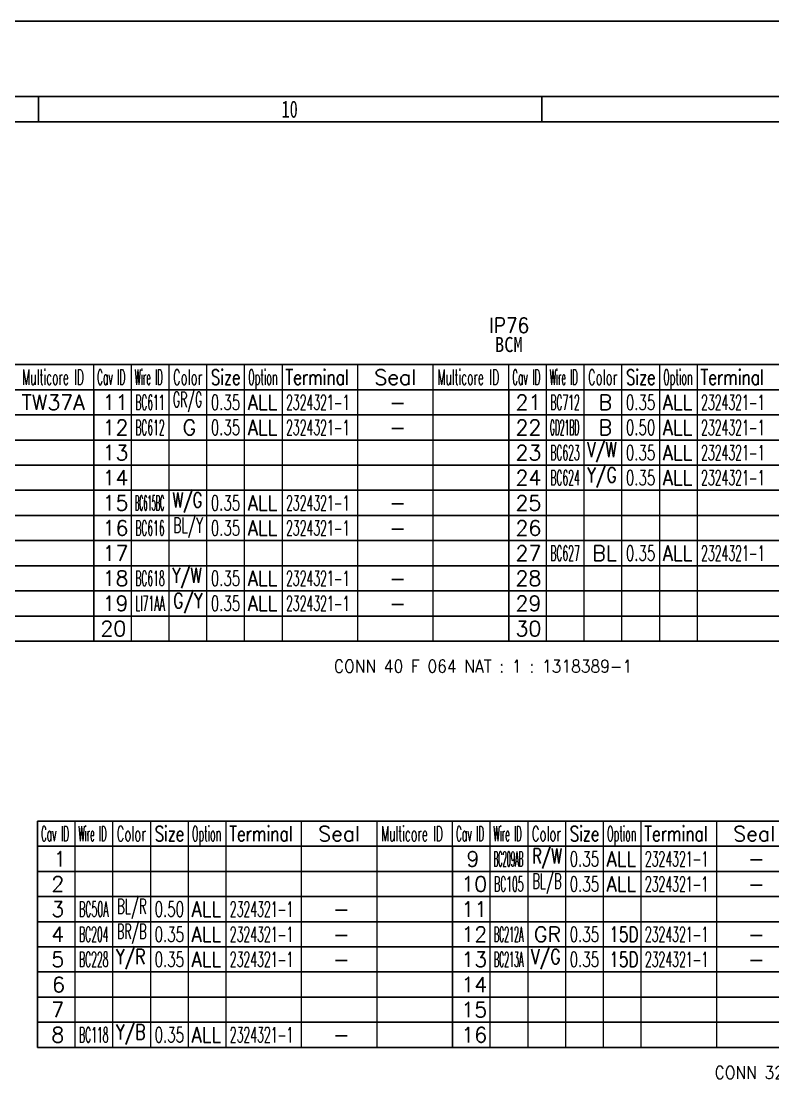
# Model space of a CAD drawing. Header units: inches. Extents: x 47316 to 59086, y 3141 to 11743.
# Drawn here: x 51164.5 to 51313.9, y 8863.1 to 9073.5 of the extents above; entities that cross this region are included whole.
import ezdxf

# ---------------------------------------------------------------- set-up
doc = ezdxf.new("R2010")
doc.units = ezdxf.units.IN
doc.header["$MEASUREMENT"] = 0
doc.styles.add('MtX_FangSong_GB2312', font='')
doc.styles.get("Standard").update_dxf_attribs({"font": ''})
doc.styles.get('MtX_FangSong_GB2312').set_extended_font_data('FangSong_GB2312')
doc.styles.get('Standard').set_extended_font_data('SimSun')

msp = doc.modelspace()

# ---------------------------------------------------------------- linework, layer by layer
at = {"color": 0, "lineweight": -2}
for p, q in [((56191.93, 9073.45), (50247.93, 9073.45)), ((56067.93, 9058.45), (50267.93, 9058.45)), ((51167.93, 9053.45), (51167.93, 9058.45)), ((51267.93, 9053.45), (51267.93, 9058.45)), ((50267.93, 9053.45), (56171.93, 9053.45))]:
    msp.add_line(p, q, dxfattribs=at)
at = {"color": 0, "linetype": 'Continuous', "lineweight": -2}
for p, q in [((51096.38, 9005.13), (51426.38, 9005.13)), ((51096.38, 9000.13), (51426.38, 9000.13)), ((51167.71, 8914.32), (51497.71, 8914.32)), ((51167.71, 8909.32), (51167.71, 8914.32)), ((51167.71, 8909.32), (51497.71, 8909.32))]:
    msp.add_line(p, q, dxfattribs=at)
at = {"color": 7, "linetype": 'Continuous', "lineweight": 15}
for p, q in [((51178.88, 9000.13), (51178.88, 9005.13)), ((51186.38, 9000.13), (51186.38, 9005.13)), ((51193.88, 9000.13), (51193.88, 9005.13)), ((51201.38, 9000.13), (51201.38, 9005.13)), ((51208.88, 9000.13), (51208.88, 9005.13)), ((51216.38, 9000.13), (51216.38, 9005.13)), ((51231.38, 9000.13), (51231.38, 9005.13)), ((51246.38, 9000.13), (51246.38, 9005.13)), ((51261.38, 9000.13), (51261.38, 9005.13)), ((51268.88, 9000.13), (51268.88, 9005.13)), ((51276.38, 9000.13), (51276.38, 9005.13)), ((51283.88, 9000.13), (51283.88, 9005.13)), ((51291.38, 9000.13), (51291.38, 9005.13)), ((51298.88, 9000.13), (51298.88, 9005.13)), ((51175.21, 8909.32), (51175.21, 8914.32)), ((51182.71, 8909.32), (51182.71, 8914.32)), ((51190.21, 8909.32), (51190.21, 8914.32)), ((51197.71, 8909.32), (51197.71, 8914.32)), ((51205.21, 8909.32), (51205.21, 8914.32)), ((51220.21, 8909.32), (51220.21, 8914.32)), ((51235.21, 8909.32), (51235.21, 8914.32)), ((51250.21, 8909.32), (51250.21, 8914.32)), ((51257.71, 8909.32), (51257.71, 8914.32)), ((51265.21, 8909.32), (51265.21, 8914.32)), ((51272.71, 8909.32), (51272.71, 8914.32)), ((51280.21, 8909.32), (51280.21, 8914.32)), ((51287.71, 8909.32), (51287.71, 8914.32)), ((51302.71, 8909.32), (51302.71, 8914.32))]:
    msp.add_line(p, q, dxfattribs=at)
at = {"color": 102, "linetype": 'Continuous', "lineweight": 15}
for p, q in [((51186.38, 8995.13), (51186.38, 9000.13)), ((51193.88, 8995.13), (51193.88, 9000.13)), ((51201.38, 8995.13), (51201.38, 9000.13)), ((51208.88, 8995.13), (51208.88, 9000.13)), ((51216.38, 8995.13), (51216.38, 9000.13)), ((51231.38, 8995.13), (51231.38, 9000.13)), ((51246.38, 8995.13), (51246.38, 9000.13)), ((51268.88, 8995.13), (51268.88, 9000.13)), ((51276.38, 8995.13), (51276.38, 9000.13)), ((51283.88, 8995.13), (51283.88, 9000.13)), ((51291.38, 8995.13), (51291.38, 9000.13)), ((51298.88, 8995.13), (51298.88, 9000.13)), ((51186.38, 8990.13), (51186.38, 8995.13)), ((51193.88, 8990.13), (51193.88, 8995.13)), ((51201.38, 8990.13), (51201.38, 8995.13)), ((51208.88, 8990.13), (51208.88, 8995.13)), ((51216.38, 8990.13), (51216.38, 8995.13)), ((51231.38, 8990.13), (51231.38, 8995.13)), ((51246.38, 8990.13), (51246.38, 8995.13)), ((51268.88, 8990.13), (51268.88, 8995.13)), ((51276.38, 8990.13), (51276.38, 8995.13)), ((51283.88, 8990.13), (51283.88, 8995.13)), ((51291.38, 8990.13), (51291.38, 8995.13)), ((51298.88, 8990.13), (51298.88, 8995.13)), ((51186.38, 8985.13), (51186.38, 8990.13)), ((51193.88, 8985.13), (51193.88, 8990.13)), ((51201.38, 8985.13), (51201.38, 8990.13)), ((51208.88, 8985.13), (51208.88, 8990.13)), ((51216.38, 8985.13), (51216.38, 8990.13)), ((51231.38, 8985.13), (51231.38, 8990.13)), ((51246.38, 8985.13), (51246.38, 8990.13)), ((51268.88, 8985.13), (51268.88, 8990.13)), ((51276.38, 8985.13), (51276.38, 8990.13)), ((51283.88, 8985.13), (51283.88, 8990.13)), ((51291.38, 8985.13), (51291.38, 8990.13)), ((51298.88, 8985.13), (51298.88, 8990.13)), ((51186.38, 8980.13), (51186.38, 8985.13)), ((51193.88, 8980.13), (51193.88, 8985.13)), ((51201.38, 8980.13), (51201.38, 8985.13)), ((51208.88, 8980.13), (51208.88, 8985.13)), ((51216.38, 8980.13), (51216.38, 8985.13)), ((51231.38, 8980.13), (51231.38, 8985.13)), ((51246.38, 8980.13), (51246.38, 8985.13)), ((51268.88, 8980.13), (51268.88, 8985.13)), ((51276.38, 8980.13), (51276.38, 8985.13)), ((51283.88, 8980.13), (51283.88, 8985.13)), ((51291.38, 8980.13), (51291.38, 8985.13)), ((51298.88, 8980.13), (51298.88, 8985.13)), ((51186.38, 8975.13), (51186.38, 8980.13)), ((51193.88, 8975.13), (51193.88, 8980.13)), ((51201.38, 8975.13), (51201.38, 8980.13)), ((51208.88, 8975.13), (51208.88, 8980.13)), ((51216.38, 8975.13), (51216.38, 8980.13)), ((51231.38, 8975.13), (51231.38, 8980.13)), ((51246.38, 8975.13), (51246.38, 8980.13)), ((51268.88, 8975.13), (51268.88, 8980.13)), ((51276.38, 8975.13), (51276.38, 8980.13)), ((51283.88, 8975.13), (51283.88, 8980.13)), ((51291.38, 8975.13), (51291.38, 8980.13)), ((51298.88, 8975.13), (51298.88, 8980.13)), ((51186.38, 8970.13), (51186.38, 8975.13)), ((51193.88, 8970.13), (51193.88, 8975.13)), ((51201.38, 8970.13), (51201.38, 8975.13)), ((51208.88, 8970.13), (51208.88, 8975.13)), ((51216.38, 8970.13), (51216.38, 8975.13)), ((51231.38, 8970.13), (51231.38, 8975.13)), ((51246.38, 8970.13), (51246.38, 8975.13)), ((51268.88, 8970.13), (51268.88, 8975.13)), ((51276.38, 8970.13), (51276.38, 8975.13)), ((51283.88, 8970.13), (51283.88, 8975.13)), ((51291.38, 8970.13), (51291.38, 8975.13)), ((51298.88, 8970.13), (51298.88, 8975.13)), ((51186.38, 8965.13), (51186.38, 8970.13)), ((51193.88, 8965.13), (51193.88, 8970.13)), ((51201.38, 8965.13), (51201.38, 8970.13)), ((51208.88, 8965.13), (51208.88, 8970.13)), ((51216.38, 8965.13), (51216.38, 8970.13)), ((51231.38, 8965.13), (51231.38, 8970.13)), ((51246.38, 8965.13), (51246.38, 8970.13)), ((51268.88, 8965.13), (51268.88, 8970.13)), ((51276.38, 8965.13), (51276.38, 8970.13)), ((51283.88, 8965.13), (51283.88, 8970.13)), ((51291.38, 8965.13), (51291.38, 8970.13)), ((51298.88, 8965.13), (51298.88, 8970.13)), ((51186.38, 8960.13), (51186.38, 8965.13)), ((51193.88, 8960.13), (51193.88, 8965.13)), ((51201.38, 8960.13), (51201.38, 8965.13)), ((51208.88, 8960.13), (51208.88, 8965.13)), ((51216.38, 8960.13), (51216.38, 8965.13)), ((51231.38, 8960.13), (51231.38, 8965.13)), ((51246.38, 8960.13), (51246.38, 8965.13)), ((51268.88, 8960.13), (51268.88, 8965.13)), ((51276.38, 8960.13), (51276.38, 8965.13)), ((51283.88, 8960.13), (51283.88, 8965.13)), ((51291.38, 8960.13), (51291.38, 8965.13)), ((51298.88, 8960.13), (51298.88, 8965.13)), ((51186.38, 8955.13), (51186.38, 8960.13)), ((51193.88, 8955.13), (51193.88, 8960.13)), ((51201.38, 8955.13), (51201.38, 8960.13)), ((51208.88, 8955.13), (51208.88, 8960.13)), ((51216.38, 8955.13), (51216.38, 8960.13)), ((51231.38, 8955.13), (51231.38, 8960.13)), ((51246.38, 8955.13), (51246.38, 8960.13)), ((51268.88, 8955.13), (51268.88, 8960.13)), ((51276.38, 8955.13), (51276.38, 8960.13)), ((51283.88, 8955.13), (51283.88, 8960.13)), ((51291.38, 8955.13), (51291.38, 8960.13)), ((51298.88, 8955.13), (51298.88, 8960.13)), ((51186.38, 8950.13), (51186.38, 8955.13)), ((51193.88, 8950.13), (51193.88, 8955.13)), ((51201.38, 8950.13), (51201.38, 8955.13)), ((51208.88, 8950.13), (51208.88, 8955.13)), ((51216.38, 8950.13), (51216.38, 8955.13)), ((51231.38, 8950.13), (51231.38, 8955.13)), ((51246.38, 8950.13), (51246.38, 8955.13)), ((51268.88, 8950.13), (51268.88, 8955.13)), ((51276.38, 8950.13), (51276.38, 8955.13)), ((51283.88, 8950.13), (51283.88, 8955.13)), ((51291.38, 8950.13), (51291.38, 8955.13)), ((51298.88, 8950.13), (51298.88, 8955.13)), ((51175.21, 8904.32), (51175.21, 8909.32)), ((51182.71, 8904.32), (51182.71, 8909.32)), ((51190.21, 8904.32), (51190.21, 8909.32)), ((51197.71, 8904.32), (51197.71, 8909.32)), ((51205.21, 8904.32), (51205.21, 8909.32)), ((51220.21, 8904.32), (51220.21, 8909.32)), ((51235.21, 8904.32), (51235.21, 8909.32)), ((51257.71, 8904.32), (51257.71, 8909.32)), ((51265.21, 8904.32), (51265.21, 8909.32)), ((51272.71, 8904.32), (51272.71, 8909.32)), ((51280.21, 8904.32), (51280.21, 8909.32)), ((51287.71, 8904.32), (51287.71, 8909.32)), ((51302.71, 8904.32), (51302.71, 8909.32)), ((51175.21, 8899.32), (51175.21, 8904.32)), ((51182.71, 8899.32), (51182.71, 8904.32)), ((51190.21, 8899.32), (51190.21, 8904.32)), ((51197.71, 8899.32), (51197.71, 8904.32)), ((51205.21, 8899.32), (51205.21, 8904.32)), ((51220.21, 8899.32), (51220.21, 8904.32)), ((51235.21, 8899.32), (51235.21, 8904.32)), ((51257.71, 8899.32), (51257.71, 8904.32)), ((51265.21, 8899.32), (51265.21, 8904.32)), ((51272.71, 8899.32), (51272.71, 8904.32)), ((51280.21, 8899.32), (51280.21, 8904.32)), ((51287.71, 8899.32), (51287.71, 8904.32)), ((51302.71, 8899.32), (51302.71, 8904.32)), ((51175.21, 8894.32), (51175.21, 8899.32)), ((51182.71, 8894.32), (51182.71, 8899.32)), ((51190.21, 8894.32), (51190.21, 8899.32)), ((51197.71, 8894.32), (51197.71, 8899.32)), ((51205.21, 8894.32), (51205.21, 8899.32)), ((51220.21, 8894.32), (51220.21, 8899.32)), ((51235.21, 8894.32), (51235.21, 8899.32)), ((51257.71, 8894.32), (51257.71, 8899.32)), ((51265.21, 8894.32), (51265.21, 8899.32)), ((51272.71, 8894.32), (51272.71, 8899.32)), ((51280.21, 8894.32), (51280.21, 8899.32)), ((51287.71, 8894.32), (51287.71, 8899.32)), ((51302.71, 8894.32), (51302.71, 8899.32)), ((51175.21, 8889.32), (51175.21, 8894.32)), ((51182.71, 8889.32), (51182.71, 8894.32)), ((51190.21, 8889.32), (51190.21, 8894.32)), ((51197.71, 8889.32), (51197.71, 8894.32)), ((51205.21, 8889.32), (51205.21, 8894.32)), ((51220.21, 8889.32), (51220.21, 8894.32)), ((51235.21, 8889.32), (51235.21, 8894.32)), ((51257.71, 8889.32), (51257.71, 8894.32)), ((51265.21, 8889.32), (51265.21, 8894.32)), ((51272.71, 8889.32), (51272.71, 8894.32)), ((51280.21, 8889.32), (51280.21, 8894.32)), ((51287.71, 8889.32), (51287.71, 8894.32)), ((51302.71, 8889.32), (51302.71, 8894.32)), ((51175.21, 8884.32), (51175.21, 8889.32)), ((51182.71, 8884.32), (51182.71, 8889.32)), ((51190.21, 8884.32), (51190.21, 8889.32)), ((51197.71, 8884.32), (51197.71, 8889.32)), ((51205.21, 8884.32), (51205.21, 8889.32)), ((51220.21, 8884.32), (51220.21, 8889.32)), ((51235.21, 8884.32), (51235.21, 8889.32)), ((51257.71, 8884.32), (51257.71, 8889.32)), ((51265.21, 8884.32), (51265.21, 8889.32)), ((51272.71, 8884.32), (51272.71, 8889.32)), ((51280.21, 8884.32), (51280.21, 8889.32)), ((51287.71, 8884.32), (51287.71, 8889.32)), ((51302.71, 8884.32), (51302.71, 8889.32)), ((51175.21, 8879.32), (51175.21, 8884.32)), ((51182.71, 8879.32), (51182.71, 8884.32)), ((51190.21, 8879.32), (51190.21, 8884.32)), ((51197.71, 8879.32), (51197.71, 8884.32)), ((51205.21, 8879.32), (51205.21, 8884.32)), ((51220.21, 8879.32), (51220.21, 8884.32)), ((51235.21, 8879.32), (51235.21, 8884.32)), ((51257.71, 8879.32), (51257.71, 8884.32)), ((51265.21, 8879.32), (51265.21, 8884.32)), ((51272.71, 8879.32), (51272.71, 8884.32)), ((51280.21, 8879.32), (51280.21, 8884.32)), ((51287.71, 8879.32), (51287.71, 8884.32)), ((51302.71, 8879.32), (51302.71, 8884.32)), ((51175.21, 8874.32), (51175.21, 8879.32)), ((51182.71, 8874.32), (51182.71, 8879.32)), ((51190.21, 8874.32), (51190.21, 8879.32)), ((51197.71, 8874.32), (51197.71, 8879.32)), ((51205.21, 8874.32), (51205.21, 8879.32)), ((51220.21, 8874.32), (51220.21, 8879.32)), ((51235.21, 8874.32), (51235.21, 8879.32)), ((51257.71, 8874.32), (51257.71, 8879.32)), ((51265.21, 8874.32), (51265.21, 8879.32)), ((51272.71, 8874.32), (51272.71, 8879.32)), ((51280.21, 8874.32), (51280.21, 8879.32)), ((51287.71, 8874.32), (51287.71, 8879.32)), ((51302.71, 8874.32), (51302.71, 8879.32)), ((51175.21, 8869.32), (51175.21, 8874.32)), ((51182.71, 8869.32), (51182.71, 8874.32)), ((51190.21, 8869.32), (51190.21, 8874.32)), ((51197.71, 8869.32), (51197.71, 8874.32)), ((51205.21, 8869.32), (51205.21, 8874.32)), ((51220.21, 8869.32), (51220.21, 8874.32)), ((51235.21, 8869.32), (51235.21, 8874.32)), ((51257.71, 8869.32), (51257.71, 8874.32)), ((51265.21, 8869.32), (51265.21, 8874.32)), ((51272.71, 8869.32), (51272.71, 8874.32)), ((51280.21, 8869.32), (51280.21, 8874.32)), ((51287.71, 8869.32), (51287.71, 8874.32)), ((51302.71, 8869.32), (51302.71, 8874.32))]:
    msp.add_line(p, q, dxfattribs=at)
at = {"color": 0, "linetype": 'Continuous', "lineweight": -2}
for points in [[(51096.38, 8995.13), (51096.38, 9000.13), (51178.88, 9000.13), (51178.88, 8995.13)], [(51178.88, 8995.13), (51178.88, 9000.13), (51261.38, 9000.13), (51261.38, 8995.13)], [(51261.38, 8995.13), (51261.38, 9000.13), (51343.88, 9000.13), (51343.88, 8995.13)], [(51096.38, 8990.13), (51096.38, 8995.13), (51178.88, 8995.13), (51178.88, 8990.13)], [(51178.88, 8990.13), (51178.88, 8995.13), (51261.38, 8995.13), (51261.38, 8990.13)], [(51261.38, 8990.13), (51261.38, 8995.13), (51343.88, 8995.13), (51343.88, 8990.13)], [(51096.38, 8985.13), (51096.38, 8990.13), (51178.88, 8990.13), (51178.88, 8985.13)], [(51178.88, 8985.13), (51178.88, 8990.13), (51261.38, 8990.13), (51261.38, 8985.13)], [(51261.38, 8985.13), (51261.38, 8990.13), (51343.88, 8990.13), (51343.88, 8985.13)], [(51096.38, 8980.13), (51096.38, 8985.13), (51178.88, 8985.13), (51178.88, 8980.13)], [(51178.88, 8980.13), (51178.88, 8985.13), (51261.38, 8985.13), (51261.38, 8980.13)], [(51261.38, 8980.13), (51261.38, 8985.13), (51343.88, 8985.13), (51343.88, 8980.13)], [(51096.38, 8975.13), (51096.38, 8980.13), (51178.88, 8980.13), (51178.88, 8975.13)], [(51178.88, 8975.13), (51178.88, 8980.13), (51261.38, 8980.13), (51261.38, 8975.13)], [(51261.38, 8975.13), (51261.38, 8980.13), (51343.88, 8980.13), (51343.88, 8975.13)], [(51096.38, 8970.13), (51096.38, 8975.13), (51178.88, 8975.13), (51178.88, 8970.13)], [(51178.88, 8970.13), (51178.88, 8975.13), (51261.38, 8975.13), (51261.38, 8970.13)], [(51261.38, 8970.13), (51261.38, 8975.13), (51343.88, 8975.13), (51343.88, 8970.13)], [(51096.38, 8965.13), (51096.38, 8970.13), (51178.88, 8970.13), (51178.88, 8965.13)], [(51178.88, 8965.13), (51178.88, 8970.13), (51261.38, 8970.13), (51261.38, 8965.13)], [(51261.38, 8965.13), (51261.38, 8970.13), (51343.88, 8970.13), (51343.88, 8965.13)], [(51096.38, 8960.13), (51096.38, 8965.13), (51178.88, 8965.13), (51178.88, 8960.13)], [(51178.88, 8960.13), (51178.88, 8965.13), (51261.38, 8965.13), (51261.38, 8960.13)], [(51261.38, 8960.13), (51261.38, 8965.13), (51343.88, 8965.13), (51343.88, 8960.13)], [(51096.38, 8955.13), (51096.38, 8960.13), (51178.88, 8960.13), (51178.88, 8955.13)], [(51178.88, 8955.13), (51178.88, 8960.13), (51261.38, 8960.13), (51261.38, 8955.13)], [(51261.38, 8955.13), (51261.38, 8960.13), (51343.88, 8960.13), (51343.88, 8955.13)], [(51096.38, 8950.13), (51096.38, 8955.13), (51178.88, 8955.13), (51178.88, 8950.13)], [(51178.88, 8950.13), (51178.88, 8955.13), (51261.38, 8955.13), (51261.38, 8950.13)], [(51261.38, 8950.13), (51261.38, 8955.13), (51343.88, 8955.13), (51343.88, 8950.13)], [(51167.71, 8904.32), (51167.71, 8909.32), (51250.21, 8909.32), (51250.21, 8904.32)], [(51250.21, 8904.32), (51250.21, 8909.32), (51332.71, 8909.32), (51332.71, 8904.32)], [(51167.71, 8899.32), (51167.71, 8904.32), (51250.21, 8904.32), (51250.21, 8899.32)], [(51250.21, 8899.32), (51250.21, 8904.32), (51332.71, 8904.32), (51332.71, 8899.32)], [(51167.71, 8894.32), (51167.71, 8899.32), (51250.21, 8899.32), (51250.21, 8894.32)], [(51250.21, 8894.32), (51250.21, 8899.32), (51332.71, 8899.32), (51332.71, 8894.32)], [(51167.71, 8889.32), (51167.71, 8894.32), (51250.21, 8894.32), (51250.21, 8889.32)], [(51250.21, 8889.32), (51250.21, 8894.32), (51332.71, 8894.32), (51332.71, 8889.32)], [(51167.71, 8884.32), (51167.71, 8889.32), (51250.21, 8889.32), (51250.21, 8884.32)], [(51250.21, 8884.32), (51250.21, 8889.32), (51332.71, 8889.32), (51332.71, 8884.32)], [(51167.71, 8879.32), (51167.71, 8884.32), (51250.21, 8884.32), (51250.21, 8879.32)], [(51250.21, 8879.32), (51250.21, 8884.32), (51332.71, 8884.32), (51332.71, 8879.32)], [(51167.71, 8874.32), (51167.71, 8879.32), (51250.21, 8879.32), (51250.21, 8874.32)], [(51250.21, 8874.32), (51250.21, 8879.32), (51332.71, 8879.32), (51332.71, 8874.32)], [(51167.71, 8869.32), (51167.71, 8874.32), (51250.21, 8874.32), (51250.21, 8869.32)], [(51250.21, 8869.32), (51250.21, 8874.32), (51332.71, 8874.32), (51332.71, 8869.32)]]:
    msp.add_lwpolyline(points, close=True, dxfattribs=at)

# ---------------------------------------------------------------- texts
at = {"color": 0, "lineweight": -2, "style": 'MtX_FangSong_GB2312', "width": 0.7}
msp.add_text('10', height=3.4, dxfattribs=at).set_placement((51216.21, 9054.25))
at = {"color": 6, "linetype": 'Continuous', "lineweight": 20, "char_height": 3, "attachment_point": 1}
for s, insert, width in [('\\Fromans.shx;\\W0.9000000000;\\T1.0000000000;\\o\\lIP76', (51257.46, 9014.45), 8.8714), ('\\f黑体|b0|i0|c1|p0;\\W0.9000000000;\\T1.0000000000;\\o\\lBCM', (51258.64, 9010.63), 5.8247)]:
    msp.add_mtext(s, dxfattribs=dict(at, insert=insert, width=width))
at = {"color": 7, "linetype": 'Continuous', "lineweight": 15, "char_height": 3, "attachment_point": 1}
for s, insert, width in [('\\Fromans.shx;\\W0.5185185185;\\T1.0000000000;\\o\\lMulticore ID', (51164.68, 9004.13), 14), ('\\Fromans.shx;\\W0.4292452830;\\T1.0000000000;\\o\\lCav ID', (51179.57, 9004.13), 6.5), ('\\Fromans.shx;\\W0.4026548673;\\T1.0000000000;\\o\\lWire ID', (51187, 9004.13), 6.5), ('\\Fromans.shx;\\W0.5687500000;\\T1.0000000000;\\o\\lColor', (51194.63, 9004.13), 6.5), ('\\Fromans.shx;\\W0.7222222222;\\T1.0000000000;\\o\\lSize', (51202.19, 9004.13), 6.5), ('\\Fromans.shx;\\W0.4595959596;\\T1.0000000000;\\o\\lOption', (51209.58, 9004.13), 6.5), ('\\Fromans.shx;\\W0.7480916031;\\T1.0000000000;\\o\\lTerminal', (51216.99, 9004.13), 14), ('\\Fromans.shx;\\W1.0000000000;\\T1.0000000000;\\o\\lSeal', (51234.67, 9004.13), 9.2857), ('\\Fromans.shx;\\W0.5185185185;\\T1.0000000000;\\o\\lMulticore ID', (51247.18, 9004.13), 14), ('\\Fromans.shx;\\W0.4292452830;\\T1.0000000000;\\o\\lCav ID', (51262.07, 9004.13), 6.5), ('\\Fromans.shx;\\W0.4026548673;\\T1.0000000000;\\o\\lWire ID', (51269.5, 9004.13), 6.5), ('\\Fromans.shx;\\W0.5687500000;\\T1.0000000000;\\o\\lColor', (51277.13, 9004.13), 6.5), ('\\Fromans.shx;\\W0.7222222222;\\T1.0000000000;\\o\\lSize', (51284.69, 9004.13), 6.5), ('\\Fromans.shx;\\W0.4595959596;\\T1.0000000000;\\o\\lOption', (51292.08, 9004.13), 6.5), ('\\Fromans.shx;\\W0.7480916031;\\T1.0000000000;\\o\\lTerminal', (51299.49, 9004.13), 14), ('\\Fromans.shx;\\W1.0000000000;\\T1.0000000000;\\o\\l11', (51180.63, 8999.13), 5.7143), ('\\Fromans.shx;\\W1.0000000000;\\T1.0000000000;\\o\\l21', (51262.71, 8999.13), 5.7143), ('\\Fromans.shx;\\W1.0000000000;\\T1.0000000000;\\o\\l12', (51180.63, 8994.13), 5.7143), ('\\Fromans.shx;\\W1.0000000000;\\T1.0000000000;\\o\\l22', (51262.71, 8994.13), 5.7143), ('\\Fromans.shx;\\W1.0000000000;\\T1.0000000000;\\o\\l13', (51180.63, 8989.13), 5.7143), ('\\Fromans.shx;\\W1.0000000000;\\T1.0000000000;\\o\\l23', (51262.71, 8989.13), 5.7143), ('\\Fromans.shx;\\W1.0000000000;\\T1.0000000000;\\o\\l14', (51180.63, 8984.13), 5.7143), ('\\Fromans.shx;\\W1.0000000000;\\T1.0000000000;\\o\\l24', (51262.71, 8984.13), 5.7143), ('\\Fromans.shx;\\W1.0000000000;\\T1.0000000000;\\o\\l15', (51180.63, 8979.13), 5.7143), ('\\Fromans.shx;\\W1.0000000000;\\T1.0000000000;\\o\\l25', (51262.71, 8979.13), 5.7143), ('\\Fromans.shx;\\W1.0000000000;\\T1.0000000000;\\o\\l16', (51180.63, 8974.13), 5.7143), ('\\Fromans.shx;\\W1.0000000000;\\T1.0000000000;\\o\\l26', (51262.71, 8974.13), 5.7143), ('\\Fromans.shx;\\W1.0000000000;\\T1.0000000000;\\o\\l17', (51180.63, 8969.13), 5.7143), ('\\Fromans.shx;\\W1.0000000000;\\T1.0000000000;\\o\\l27', (51262.71, 8969.13), 5.7143), ('\\Fromans.shx;\\W1.0000000000;\\T1.0000000000;\\o\\l18', (51180.63, 8964.13), 5.7143), ('\\Fromans.shx;\\W1.0000000000;\\T1.0000000000;\\o\\l28', (51262.71, 8964.13), 5.7143), ('\\Fromans.shx;\\W1.0000000000;\\T1.0000000000;\\o\\l19', (51180.63, 8959.13), 5.7143), ('\\Fromans.shx;\\W1.0000000000;\\T1.0000000000;\\o\\l29', (51262.71, 8959.13), 5.7143), ('\\Fromans.shx;\\W1.0000000000;\\T1.0000000000;\\o\\l20', (51180.21, 8954.13), 5.7143), ('\\Fromans.shx;\\W1.0000000000;\\T1.0000000000;\\o\\l30', (51262.71, 8954.13), 5.7143), ('\\Fromans.shx;\\W0.4292452830;\\T1.0000000000;\\o\\lCav ID', (51168.4, 8913.32), 6.5), ('\\Fromans.shx;\\W0.4026548673;\\T1.0000000000;\\o\\lWire ID', (51175.83, 8913.32), 6.5), ('\\Fromans.shx;\\W0.5687500000;\\T1.0000000000;\\o\\lColor', (51183.46, 8913.32), 6.5), ('\\Fromans.shx;\\W0.7222222222;\\T1.0000000000;\\o\\lSize', (51191.02, 8913.32), 6.5), ('\\Fromans.shx;\\W0.4595959596;\\T1.0000000000;\\o\\lOption', (51198.41, 8913.32), 6.5), ('\\Fromans.shx;\\W0.7480916031;\\T1.0000000000;\\o\\lTerminal', (51205.82, 8913.32), 14), ('\\Fromans.shx;\\W1.0000000000;\\T1.0000000000;\\o\\lSeal', (51223.5, 8913.32), 9.2857), ('\\Fromans.shx;\\W0.5185185185;\\T1.0000000000;\\o\\lMulticore ID', (51236.01, 8913.32), 14), ('\\Fromans.shx;\\W0.4292452830;\\T1.0000000000;\\o\\lCav ID', (51250.9, 8913.32), 6.5), ('\\Fromans.shx;\\W0.4026548673;\\T1.0000000000;\\o\\lWire ID', (51258.33, 8913.32), 6.5), ('\\Fromans.shx;\\W0.5687500000;\\T1.0000000000;\\o\\lColor', (51265.96, 8913.32), 6.5), ('\\Fromans.shx;\\W0.7222222222;\\T1.0000000000;\\o\\lSize', (51273.52, 8913.32), 6.5), ('\\Fromans.shx;\\W0.4595959596;\\T1.0000000000;\\o\\lOption', (51280.91, 8913.32), 6.5), ('\\Fromans.shx;\\W0.7480916031;\\T1.0000000000;\\o\\lTerminal', (51288.32, 8913.32), 14), ('\\Fromans.shx;\\W1.0000000000;\\T1.0000000000;\\o\\lSeal', (51306, 8913.32), 9.2857), ('\\Fromans.shx;\\W1.0000000000;\\T1.0000000000;\\o\\l1', (51170.89, 8908.32), 2.8571), ('\\Fromans.shx;\\W1.0000000000;\\T1.0000000000;\\o\\l9', (51252.96, 8908.32), 2.8571), ('\\Fromans.shx;\\W1.0000000000;\\T1.0000000000;\\o\\l2', (51170.46, 8903.32), 2.8571), ('\\Fromans.shx;\\W1.0000000000;\\T1.0000000000;\\o\\l10', (51251.96, 8903.32), 5.7143), ('\\Fromans.shx;\\W1.0000000000;\\T1.0000000000;\\o\\l3', (51170.46, 8898.32), 2.8571), ('\\Fromans.shx;\\W1.0000000000;\\T1.0000000000;\\o\\l11', (51251.96, 8898.32), 5.7143), ('\\Fromans.shx;\\W1.0000000000;\\T1.0000000000;\\o\\l4', (51170.46, 8893.32), 2.8571), ('\\Fromans.shx;\\W1.0000000000;\\T1.0000000000;\\o\\l12', (51251.96, 8893.32), 5.7143), ('\\Fromans.shx;\\W1.0000000000;\\T1.0000000000;\\o\\l5', (51170.46, 8888.32), 2.8571), ('\\Fromans.shx;\\W1.0000000000;\\T1.0000000000;\\o\\l13', (51251.96, 8888.32), 5.7143), ('\\Fromans.shx;\\W1.0000000000;\\T1.0000000000;\\o\\l6', (51170.61, 8883.32), 2.8571), ('\\Fromans.shx;\\W1.0000000000;\\T1.0000000000;\\o\\l14', (51251.96, 8883.32), 5.7143), ('\\Fromans.shx;\\W1.0000000000;\\T1.0000000000;\\o\\l7', (51170.46, 8878.32), 2.8571), ('\\Fromans.shx;\\W1.0000000000;\\T1.0000000000;\\o\\l15', (51251.96, 8878.32), 5.7143), ('\\Fromans.shx;\\W1.0000000000;\\T1.0000000000;\\o\\l8', (51170.46, 8873.32), 2.8571), ('\\Fromans.shx;\\W1.0000000000;\\T1.0000000000;\\o\\l16', (51251.96, 8873.32), 5.7143)]:
    msp.add_mtext(s, dxfattribs=dict(at, insert=insert, width=width))
at = {"color": 21, "linetype": 'Continuous', "lineweight": 15, "char_height": 3, "attachment_point": 1}
for s, insert, width in [('\\Fromans.shx;\\W1.0000000000;\\T1.0000000000;\\o\\lTW37A', (51164.53, 8999.13), 14), ('\\Fromans.shx;\\W0.4460784314;\\T1.0000000000;\\o\\lBC611', (51187.14, 8999.13), 6.5), ('\\Fromans.shx;\\W0.6500000000;\\T1.0000000000;\\o\\l0.35', (51202.16, 8999.13), 6.5), ('\\Fromans.shx;\\W0.5268817204;\\T1.0000000000;\\o\\l2324321-1', (51217.11, 8999.13), 14), ('\\Fromans.shx;\\W0.4460784314;\\T1.0000000000;\\o\\lBC712', (51269.64, 8999.13), 6.5), ('\\Fromans.shx;\\W0.6500000000;\\T1.0000000000;\\o\\l0.35', (51284.66, 8999.13), 6.5), ('\\Fromans.shx;\\W0.5268817204;\\T1.0000000000;\\o\\l2324321-1', (51299.61, 8999.13), 14), ('\\Fromans.shx;\\W0.4460784314;\\T1.0000000000;\\o\\lBC612', (51187.14, 8994.13), 6.5), ('\\Fromans.shx;\\W0.6500000000;\\T1.0000000000;\\o\\l0.35', (51202.16, 8994.13), 6.5), ('\\Fromans.shx;\\W0.5268817204;\\T1.0000000000;\\o\\l2324321-1', (51217.11, 8994.13), 14), ('\\Fromans.shx;\\W0.3669354839;\\T1.0000000000;\\o\\lGD21BD', (51269.54, 8994.13), 6.5), ('\\Fromans.shx;\\W0.6500000000;\\T1.0000000000;\\o\\l0.50', (51284.66, 8994.13), 6.5), ('\\Fromans.shx;\\W0.5268817204;\\T1.0000000000;\\o\\l2324321-1', (51299.61, 8994.13), 14), ('\\Fromans.shx;\\W0.4460784314;\\T1.0000000000;\\o\\lBC623', (51269.64, 8989.13), 6.5), ('\\Fromans.shx;\\W0.6500000000;\\T1.0000000000;\\o\\l0.35', (51284.66, 8989.13), 6.5), ('\\Fromans.shx;\\W0.5268817204;\\T1.0000000000;\\o\\l2324321-1', (51299.61, 8989.13), 14), ('\\Fromans.shx;\\W0.4460784314;\\T1.0000000000;\\o\\lBC624', (51269.64, 8984.13), 6.5), ('\\Fromans.shx;\\W0.6500000000;\\T1.0000000000;\\o\\l0.35', (51284.66, 8984.13), 6.5), ('\\Fromans.shx;\\W0.5268817204;\\T1.0000000000;\\o\\l2324321-1', (51299.61, 8984.13), 14), ('\\Fromans.shx;\\W0.3159722222;\\T1.0000000000;\\o\\lBC615BC', (51187.07, 8979.13), 6.5), ('\\Fromans.shx;\\W0.6500000000;\\T1.0000000000;\\o\\l0.35', (51202.16, 8979.13), 6.5), ('\\Fromans.shx;\\W0.5268817204;\\T1.0000000000;\\o\\l2324321-1', (51217.11, 8979.13), 14), ('\\Fromans.shx;\\W0.4460784314;\\T1.0000000000;\\o\\lBC616', (51187.14, 8974.13), 6.5), ('\\Fromans.shx;\\W0.6500000000;\\T1.0000000000;\\o\\l0.35', (51202.16, 8974.13), 6.5), ('\\Fromans.shx;\\W0.5268817204;\\T1.0000000000;\\o\\l2324321-1', (51217.11, 8974.13), 14), ('\\Fromans.shx;\\W0.4460784314;\\T1.0000000000;\\o\\lBC627', (51269.64, 8969.13), 6.5), ('\\Fromans.shx;\\W0.6500000000;\\T1.0000000000;\\o\\l0.35', (51284.66, 8969.13), 6.5), ('\\Fromans.shx;\\W0.5268817204;\\T1.0000000000;\\o\\l2324321-1', (51299.61, 8969.13), 14), ('\\Fromans.shx;\\W0.4460784314;\\T1.0000000000;\\o\\lBC618', (51187.14, 8964.13), 6.5), ('\\Fromans.shx;\\W0.6500000000;\\T1.0000000000;\\o\\l0.35', (51202.16, 8964.13), 6.5), ('\\Fromans.shx;\\W0.5268817204;\\T1.0000000000;\\o\\l2324321-1', (51217.11, 8964.13), 14), ('\\Fromans.shx;\\W0.4504950495;\\T1.0000000000;\\o\\lLI71AA', (51187.14, 8959.13), 6.5), ('\\Fromans.shx;\\W0.6500000000;\\T1.0000000000;\\o\\l0.35', (51202.16, 8959.13), 6.5), ('\\Fromans.shx;\\W0.5268817204;\\T1.0000000000;\\o\\l2324321-1', (51217.11, 8959.13), 14), ('\\Fromans.shx;\\W0.3226950355;\\T1.0000000000;\\o\\lBC209AB', (51258.4, 8908.32), 6.5), ('\\Fromans.shx;\\W0.6500000000;\\T1.0000000000;\\o\\l0.35', (51273.49, 8908.32), 6.5), ('\\Fromans.shx;\\W0.5268817204;\\T1.0000000000;\\o\\l2324321-1', (51288.44, 8908.32), 14), ('\\Fromans.shx;\\W0.4460784314;\\T1.0000000000;\\o\\lBC105', (51258.47, 8903.32), 6.5), ('\\Fromans.shx;\\W0.6500000000;\\T1.0000000000;\\o\\l0.35', (51273.49, 8903.32), 6.5), ('\\Fromans.shx;\\W0.5268817204;\\T1.0000000000;\\o\\l2324321-1', (51288.44, 8903.32), 14), ('\\Fromans.shx;\\W0.4550000000;\\T1.0000000000;\\o\\lBC50A', (51175.97, 8898.32), 6.5), ('\\Fromans.shx;\\W0.6500000000;\\T1.0000000000;\\o\\l0.50', (51190.99, 8898.32), 6.5), ('\\Fromans.shx;\\W0.5268817204;\\T1.0000000000;\\o\\l2324321-1', (51205.94, 8898.32), 14), ('\\Fromans.shx;\\W0.4460784314;\\T1.0000000000;\\o\\lBC204', (51175.97, 8893.32), 6.5), ('\\Fromans.shx;\\W0.6500000000;\\T1.0000000000;\\o\\l0.35', (51190.99, 8893.32), 6.5), ('\\Fromans.shx;\\W0.5268817204;\\T1.0000000000;\\o\\l2324321-1', (51205.94, 8893.32), 14), ('\\Fromans.shx;\\W0.3791666667;\\T1.0000000000;\\o\\lBC212A', (51258.43, 8893.32), 6.5), ('\\Fromans.shx;\\W0.6500000000;\\T1.0000000000;\\o\\l0.35', (51273.49, 8893.32), 6.5), ('\\Fromans.shx;\\W0.5268817204;\\T1.0000000000;\\o\\l2324321-1', (51288.44, 8893.32), 14), ('\\Fromans.shx;\\W0.4460784314;\\T1.0000000000;\\o\\lBC228', (51175.97, 8888.32), 6.5), ('\\Fromans.shx;\\W0.6500000000;\\T1.0000000000;\\o\\l0.35', (51190.99, 8888.32), 6.5), ('\\Fromans.shx;\\W0.5268817204;\\T1.0000000000;\\o\\l2324321-1', (51205.94, 8888.32), 14), ('\\Fromans.shx;\\W0.3791666667;\\T1.0000000000;\\o\\lBC213A', (51258.43, 8888.32), 6.5), ('\\Fromans.shx;\\W0.6500000000;\\T1.0000000000;\\o\\l0.35', (51273.49, 8888.32), 6.5), ('\\Fromans.shx;\\W0.5268817204;\\T1.0000000000;\\o\\l2324321-1', (51288.44, 8888.32), 14), ('\\Fromans.shx;\\W0.4460784314;\\T1.0000000000;\\o\\lBC118', (51175.97, 8873.32), 6.5), ('\\Fromans.shx;\\W0.6500000000;\\T1.0000000000;\\o\\l0.35', (51190.99, 8873.32), 6.5), ('\\Fromans.shx;\\W0.5268817204;\\T1.0000000000;\\o\\l2324321-1', (51205.94, 8873.32), 14)]:
    msp.add_mtext(s, dxfattribs=dict(at, insert=insert, width=width))
at = {"color": 140, "linetype": 'Continuous', "lineweight": 15, "char_height": 3, "attachment_point": 1}
for s, insert, width in [('\\Fromans.shx;\\W0.5352941176;\\T1.0000000000;\\o\\lGR/G', (51194.61, 8999.7), 6.5), ('\\Fromans.shx;\\W0.8750000000;\\T1.0000000000;\\o\\lALL', (51209.51, 8999.13), 6.5), ('\\Fromans.shx;\\W1.0000000000;\\T1.0000000000;\\o\\lB', (51279.21, 8999.13), 3), ('\\Fromans.shx;\\W0.8750000000;\\T1.0000000000;\\o\\lALL', (51292.01, 8999.13), 6.5), ('\\Fromans.shx;\\W1.0000000000;\\T1.0000000000;\\o\\l-', (51237.6, 8999.13), 3.7143), ('\\Fromans.shx;\\W1.0000000000;\\T1.0000000000;\\o\\lG', (51196.56, 8994.13), 3), ('\\Fromans.shx;\\W0.8750000000;\\T1.0000000000;\\o\\lALL', (51209.51, 8994.13), 6.5), ('\\Fromans.shx;\\W1.0000000000;\\T1.0000000000;\\o\\lB', (51279.21, 8994.13), 3), ('\\Fromans.shx;\\W0.8750000000;\\T1.0000000000;\\o\\lALL', (51292.01, 8994.13), 6.5), ('\\Fromans.shx;\\W1.0000000000;\\T1.0000000000;\\o\\l-', (51237.6, 8994.13), 3.7143), ('\\Fromans.shx;\\W0.7109375000;\\T1.0000000000;\\o\\lV/W', (51276.99, 8989.7), 6.5), ('\\Fromans.shx;\\W0.8750000000;\\T1.0000000000;\\o\\lALL', (51292.01, 8989.13), 6.5), ('\\Fromans.shx;\\W0.7459016393;\\T1.0000000000;\\o\\lY/G', (51276.99, 8984.7), 6.5), ('\\Fromans.shx;\\W0.8750000000;\\T1.0000000000;\\o\\lALL', (51292.01, 8984.13), 6.5), ('\\Fromans.shx;\\W0.6791044776;\\T1.0000000000;\\o\\lW/G', (51194.58, 8979.7), 6.5), ('\\Fromans.shx;\\W0.8750000000;\\T1.0000000000;\\o\\lALL', (51209.51, 8979.13), 6.5), ('\\Fromans.shx;\\W1.0000000000;\\T1.0000000000;\\o\\l-', (51237.6, 8979.13), 3.7143), ('\\Fromans.shx;\\W0.5833333333;\\T1.0000000000;\\o\\lBL/Y', (51194.72, 8974.7), 6.5), ('\\Fromans.shx;\\W0.8750000000;\\T1.0000000000;\\o\\lALL', (51209.51, 8974.13), 6.5), ('\\Fromans.shx;\\W1.0000000000;\\T1.0000000000;\\o\\l-', (51237.6, 8974.13), 3.7143), ('\\Fromans.shx;\\W1.0000000000;\\T1.0000000000;\\o\\lBL', (51277.99, 8969.13), 5.4286), ('\\Fromans.shx;\\W0.8750000000;\\T1.0000000000;\\o\\lALL', (51292.01, 8969.13), 6.5), ('\\Fromans.shx;\\W0.7109375000;\\T1.0000000000;\\o\\lY/W', (51194.49, 8964.7), 6.5), ('\\Fromans.shx;\\W0.8750000000;\\T1.0000000000;\\o\\lALL', (51209.51, 8964.13), 6.5), ('\\Fromans.shx;\\W1.0000000000;\\T1.0000000000;\\o\\l-', (51237.6, 8964.13), 3.7143), ('\\Fromans.shx;\\W0.7459016393;\\T1.0000000000;\\o\\lG/Y', (51194.7, 8959.7), 6.5), ('\\Fromans.shx;\\W0.8750000000;\\T1.0000000000;\\o\\lALL', (51209.51, 8959.13), 6.5), ('\\Fromans.shx;\\W1.0000000000;\\T1.0000000000;\\o\\l-', (51237.6, 8959.13), 3.7143), ('\\Fromans.shx;\\W0.6791044776;\\T1.0000000000;\\o\\lR/W', (51266.1, 8908.89), 6.5), ('\\Fromans.shx;\\W0.8750000000;\\T1.0000000000;\\o\\lALL', (51280.84, 8908.32), 6.5), ('\\Fromans.shx;\\W1.0000000000;\\T1.0000000000;\\o\\l-', (51308.93, 8908.32), 3.7143), ('\\Fromans.shx;\\W0.5617283951;\\T1.0000000000;\\o\\lBL/B', (51266.04, 8903.89), 6.5), ('\\Fromans.shx;\\W0.8750000000;\\T1.0000000000;\\o\\lALL', (51280.84, 8903.32), 6.5), ('\\Fromans.shx;\\W1.0000000000;\\T1.0000000000;\\o\\l-', (51308.93, 8903.32), 3.7143), ('\\Fromans.shx;\\W0.5617283951;\\T1.0000000000;\\o\\lBL/R', (51183.54, 8898.89), 6.5), ('\\Fromans.shx;\\W0.8750000000;\\T1.0000000000;\\o\\lALL', (51198.34, 8898.32), 6.5), ('\\Fromans.shx;\\W1.0000000000;\\T1.0000000000;\\o\\l-', (51226.43, 8898.32), 3.7143), ('\\Fromans.shx;\\W0.5352941176;\\T1.0000000000;\\o\\lBR/B', (51183.52, 8893.89), 6.5), ('\\Fromans.shx;\\W0.8750000000;\\T1.0000000000;\\o\\lALL', (51198.34, 8893.32), 6.5), ('\\Fromans.shx;\\W1.0000000000;\\T1.0000000000;\\o\\lGR', (51266.39, 8893.32), 6), ('\\Fromans.shx;\\W0.7459016393;\\T1.0000000000;\\o\\l15D', (51281.35, 8893.32), 6.5), ('\\Fromans.shx;\\W1.0000000000;\\T1.0000000000;\\o\\l-', (51226.43, 8893.32), 3.7143), ('\\Fromans.shx;\\W1.0000000000;\\T1.0000000000;\\o\\l-', (51308.93, 8893.32), 3.7143), ('\\Fromans.shx;\\W0.7459016393;\\T1.0000000000;\\o\\lY/R', (51183.32, 8888.89), 6.5), ('\\Fromans.shx;\\W0.7459016393;\\T1.0000000000;\\o\\lV/G', (51265.82, 8888.89), 6.5), ('\\Fromans.shx;\\W0.8750000000;\\T1.0000000000;\\o\\lALL', (51198.34, 8888.32), 6.5), ('\\Fromans.shx;\\W0.7459016393;\\T1.0000000000;\\o\\l15D', (51281.35, 8888.32), 6.5), ('\\Fromans.shx;\\W1.0000000000;\\T1.0000000000;\\o\\l-', (51226.43, 8888.32), 3.7143), ('\\Fromans.shx;\\W1.0000000000;\\T1.0000000000;\\o\\l-', (51308.93, 8888.32), 3.7143), ('\\Fromans.shx;\\W0.7459016393;\\T1.0000000000;\\o\\lY/B', (51183.32, 8873.89), 6.5), ('\\Fromans.shx;\\W0.8750000000;\\T1.0000000000;\\o\\lALL', (51198.34, 8873.32), 6.5), ('\\Fromans.shx;\\W1.0000000000;\\T1.0000000000;\\o\\l-', (51226.43, 8873.32), 3.7143)]:
    msp.add_mtext(s, dxfattribs=dict(at, insert=insert, width=width))
at = {"color": 42, "linetype": 'Continuous', "lineweight": 15, "char_height": 2.5, "attachment_point": 1}
for s, insert, width in [('\\Fromans.shx;\\W0.9000000000;\\T1.0000000000;\\o\\lCONN 40 F 064 NAT : 1 : 1318389-1', (51226.62, 8946.38), 70.1786), ('\\Fromans.shx;\\W0.9000000000;\\T1.0000000000;\\o\\lCONN 32 F NAT : 1 : 1318747-1', (51302.29, 8865.57), 61.5)]:
    msp.add_mtext(s, dxfattribs=dict(at, insert=insert, width=width))

doc.saveas('drawing.dxf')
